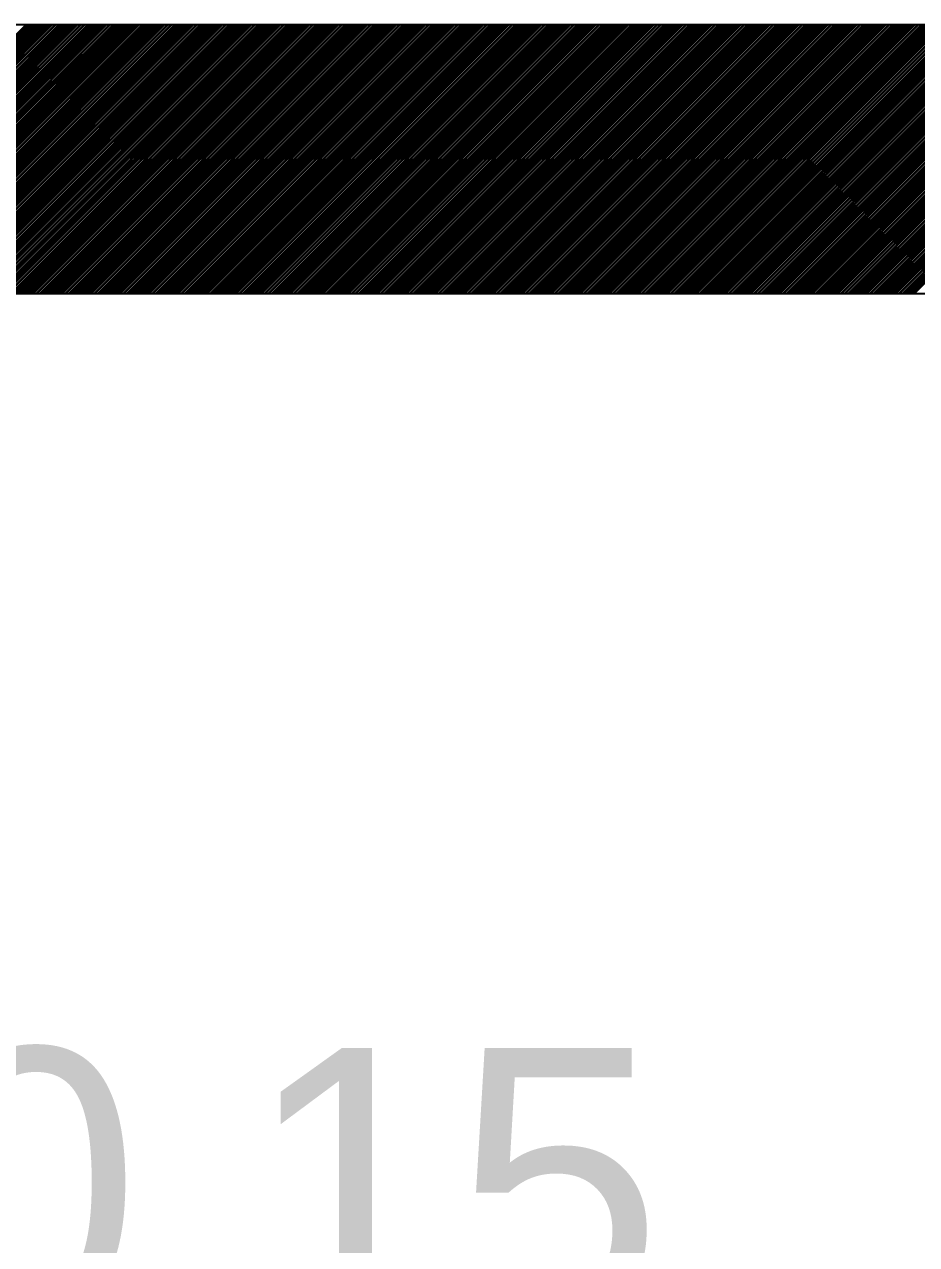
# Model space of a CAD drawing. Header units: millimetres. Extents: x -72 to 470, y 3 to 161.
# Drawn here: x 437.5013 to 437.8328, y 60.6418 to 61.0954 of the extents above; entities that cross this region are included whole.
import ezdxf

# ---------------------------------------------------------------- set-up
doc = ezdxf.new("R2010")
doc.units = ezdxf.units.MM
doc.layers.get('0').update_dxf_attribs({"color": 3})
doc.layers.add('COTAS', color=7, linetype='Continuous')
doc.layers.add('LAYER2', color=5, linetype='Continuous')
doc.styles.get("Standard").update_dxf_attribs({"font": 'arial.ttf'})
doc.dimstyles.new('ISO-25', dxfattribs={"dimtxt": 0.1, "dimasz": 0.05, "dimexe": 1.25, "dimexo": 0.625, "dimgap": 0.1, "dimtad": 1, "dimzin": 1, "dimtxsty": 'Standard', "dimblk": 'ARCHTICK', "dimcen": 2.5, "dimse1": 1, "dimse2": 1, "dimazin": 3, "dimtfac": 1, "dimtmove": 0, "dimatfit": 3, "dimldrblk": 'ARCHTICK', "dimfxl": 1, "dimarcsym": 0})

# ---------------------------------------------------------------- blocks, each defined once
blk = doc.blocks.new('_ArchTick')
at = {"color": 0, "linetype": 'ByBlock', "const_width": 0.15}
blk.add_lwpolyline([(-0.5, -0.5), (0.5, 0.5)], dxfattribs=at)
blk = doc.blocks.new('*D92')
at = {"layer": 'COTAS', "color": 0, "lineweight": -2, "transparency": 16777216}
for p, q in [((437.12023, 60.49545), (437.07023, 60.49545)), ((437.12023, 60.49545), (437.27223, 60.49545)), ((437.27223, 60.49545), (437.83274, 60.49545))]:
    blk.add_line(p, q, dxfattribs=at)
at = {"layer": 'Defpoints', "color": 0, "transparency": 16777216}
for p in [(437.12023, 60.99538), (437.27223, 60.99538), (437.27223, 60.49545)]:
    blk.add_point(p, dxfattribs=at)
at = {"layer": 'COTAS', "color": 0, "lineweight": -2, "transparency": 16777216, "xscale": 0.05, "yscale": 0.05, "zscale": 0.05}
blk.add_blockref('_ArchTick', (437.12023, 60.49545), dxfattribs=at)
at = {"layer": 'COTAS', "color": 0, "lineweight": -2, "transparency": 16777216, "xscale": 0.05, "yscale": 0.05, "zscale": 0.05, "rotation": 180}
blk.add_blockref('_ArchTick', (437.27223, 60.49545), dxfattribs=at)
at = {"layer": 'COTAS', "color": 0, "transparency": 16777216, "insert": (437.60248, 60.65555), "char_height": 0.1, "attachment_point": 5}
blk.add_mtext('0,15', dxfattribs=at)
blk = doc.blocks.new('*D93')
at = {"layer": 'COTAS', "color": 0, "lineweight": -2, "transparency": 16777216}
blk.add_line((437.27223, 60.21588), (439.27023, 60.21588), dxfattribs=at)
at = {"layer": 'Defpoints', "color": 0, "transparency": 16777216}
for p in [(437.27223, 60.99538), (439.27023, 60.99538), (439.27023, 60.21588)]:
    blk.add_point(p, dxfattribs=at)
at = {"layer": 'COTAS', "color": 0, "lineweight": -2, "transparency": 16777216, "xscale": 0.05, "yscale": 0.05, "zscale": 0.05, "rotation": 180}
blk.add_blockref('_ArchTick', (437.27223, 60.21588), dxfattribs=at)
at = {"layer": 'COTAS', "color": 0, "lineweight": -2, "transparency": 16777216, "xscale": 0.05, "yscale": 0.05, "zscale": 0.05}
blk.add_blockref('_ArchTick', (439.27023, 60.21588), dxfattribs=at)
at = {"layer": 'COTAS', "color": 0, "transparency": 16777216, "insert": (438.27123, 60.37597), "char_height": 0.1, "attachment_point": 5}
blk.add_mtext('2,00', dxfattribs=at)

msp = doc.modelspace()

# ---------------------------------------------------------------- linework, layer by layer
at = {"layer": 'LAYER2'}
for p, q in [((432.27023, 61.09538), (440.92023, 61.09538)), ((437.12023, 60.99538), (440.77023, 60.99538))]:
    msp.add_line(p, q, dxfattribs=at)
at = {"layer": 'LAYER2', "color": 252, "linetype": 'Continuous', "true_color": 0x939598}
for p, q in [((437.40189, 60.99538), (437.50189, 61.09538)), ((437.40234, 60.99538), (437.50234, 61.09538)), ((437.40323, 60.99538), (437.50323, 61.09538)), ((437.40368, 60.99538), (437.50368, 61.09538)), ((437.40458, 60.99538), (437.50458, 61.09538)), ((437.40503, 60.99538), (437.50503, 61.09538)), ((437.40593, 60.99538), (437.50593, 61.09538)), ((437.40638, 60.99538), (437.50638, 61.09538)), ((437.40728, 60.99538), (437.50728, 61.09538)), ((437.40772, 60.99538), (437.50772, 61.09538)), ((437.40862, 60.99538), (437.50862, 61.09538)), ((437.40907, 60.99538), (437.50907, 61.09538)), ((437.40997, 60.99538), (437.50997, 61.09538)), ((437.41042, 60.99538), (437.51042, 61.09538)), ((437.41132, 60.99538), (437.51132, 61.09538)), ((437.41177, 60.99538), (437.51177, 61.09538)), ((437.41266, 60.99538), (437.51266, 61.09538)), ((437.41311, 60.99538), (437.51311, 61.09538)), ((437.41401, 60.99538), (437.51401, 61.09538)), ((437.41446, 60.99538), (437.51446, 61.09538)), ((437.41536, 60.99538), (437.51536, 61.09538)), ((437.41581, 60.99538), (437.51581, 61.09538)), ((437.4167, 60.99538), (437.5167, 61.09538)), ((437.41715, 60.99538), (437.51715, 61.09538)), ((437.41805, 60.99538), (437.51805, 61.09538)), ((437.4185, 60.99538), (437.5185, 61.09538)), ((437.4194, 60.99538), (437.5194, 61.09538)), ((437.41985, 60.99538), (437.51985, 61.09538)), ((437.42075, 60.99538), (437.52075, 61.09538)), ((437.42119, 60.99538), (437.52119, 61.09538)), ((437.42209, 60.99538), (437.52209, 61.09538)), ((437.42254, 60.99538), (437.52254, 61.09538)), ((437.42344, 60.99538), (437.52344, 61.09538)), ((437.42389, 60.99538), (437.52389, 61.09538)), ((437.42479, 60.99538), (437.52479, 61.09538)), ((437.42524, 60.99538), (437.52524, 61.09538)), ((437.42613, 60.99538), (437.52613, 61.09538)), ((437.42658, 60.99538), (437.52658, 61.09538)), ((437.42748, 60.99538), (437.52748, 61.09538)), ((437.42793, 60.99538), (437.52793, 61.09538)), ((437.42883, 60.99538), (437.52883, 61.09538)), ((437.42928, 60.99538), (437.52928, 61.09538)), ((437.43018, 60.99538), (437.53018, 61.09538)), ((437.43062, 60.99538), (437.53062, 61.09538)), ((437.43152, 60.99538), (437.53152, 61.09538)), ((437.43197, 60.99538), (437.53197, 61.09538)), ((437.43287, 60.99538), (437.53287, 61.09538)), ((437.43332, 60.99538), (437.53332, 61.09538)), ((437.43422, 60.99538), (437.53422, 61.09538)), ((437.43467, 60.99538), (437.53467, 61.09538)), ((437.43556, 60.99538), (437.53556, 61.09538)), ((437.43601, 60.99538), (437.53601, 61.09538)), ((437.43691, 60.99538), (437.53691, 61.09538)), ((437.43736, 60.99538), (437.53736, 61.09538)), ((437.43826, 60.99538), (437.53826, 61.09538)), ((437.43871, 60.99538), (437.53871, 61.09538)), ((437.4396, 60.99538), (437.5396, 61.09538)), ((437.44005, 60.99538), (437.54005, 61.09538)), ((437.44095, 60.99538), (437.54095, 61.09538)), ((437.4414, 60.99538), (437.5414, 61.09538)), ((437.4423, 60.99538), (437.5423, 61.09538)), ((437.44275, 60.99538), (437.54275, 61.09538)), ((437.44365, 60.99538), (437.54365, 61.09538)), ((437.44409, 60.99538), (437.54409, 61.09538)), ((437.44499, 60.99538), (437.54499, 61.09538)), ((437.44544, 60.99538), (437.54544, 61.09538)), ((437.44634, 60.99538), (437.54634, 61.09538)), ((437.44679, 60.99538), (437.54679, 61.09538)), ((437.44769, 60.99538), (437.54769, 61.09538)), ((437.44814, 60.99538), (437.54814, 61.09538)), ((437.44903, 60.99538), (437.54903, 61.09538)), ((437.44948, 60.99538), (437.54948, 61.09538)), ((437.45038, 60.99538), (437.55038, 61.09538)), ((437.45083, 60.99538), (437.55083, 61.09538)), ((437.45173, 60.99538), (437.55173, 61.09538)), ((437.45218, 60.99538), (437.55218, 61.09538)), ((437.45307, 60.99538), (437.55307, 61.09538)), ((437.45352, 60.99538), (437.55352, 61.09538)), ((437.45442, 60.99538), (437.55442, 61.09538)), ((437.45487, 60.99538), (437.55487, 61.09538)), ((437.45577, 60.99538), (437.55577, 61.09538)), ((437.45622, 60.99538), (437.55622, 61.09538)), ((437.45712, 60.99538), (437.55712, 61.09538)), ((437.45756, 60.99538), (437.55756, 61.09538)), ((437.45846, 60.99538), (437.55846, 61.09538)), ((437.45891, 60.99538), (437.55891, 61.09538)), ((437.45981, 60.99538), (437.55981, 61.09538)), ((437.46026, 60.99538), (437.56026, 61.09538)), ((437.46116, 60.99538), (437.56116, 61.09538)), ((437.46161, 60.99538), (437.56161, 61.09538)), ((437.4625, 60.99538), (437.5625, 61.09538)), ((437.46295, 60.99538), (437.56295, 61.09538)), ((437.46385, 60.99538), (437.56385, 61.09538)), ((437.4643, 60.99538), (437.5643, 61.09538)), ((437.4652, 60.99538), (437.5652, 61.09538)), ((437.46565, 60.99538), (437.56565, 61.09538)), ((437.46655, 60.99538), (437.56655, 61.09538)), ((437.46699, 60.99538), (437.56699, 61.09538)), ((437.46789, 60.99538), (437.56789, 61.09538)), ((437.46834, 60.99538), (437.56834, 61.09538)), ((437.46924, 60.99538), (437.56924, 61.09538)), ((437.46969, 60.99538), (437.56969, 61.09538)), ((437.47059, 60.99538), (437.57059, 61.09538)), ((437.47104, 60.99538), (437.57104, 61.09538)), ((437.47193, 60.99538), (437.57193, 61.09538)), ((437.47238, 60.99538), (437.57238, 61.09538)), ((437.47328, 60.99538), (437.57328, 61.09538)), ((437.47373, 60.99538), (437.57373, 61.09538)), ((437.47463, 60.99538), (437.57463, 61.09538)), ((437.47508, 60.99538), (437.57508, 61.09538)), ((437.47597, 60.99538), (437.57597, 61.09538)), ((437.47642, 60.99538), (437.57642, 61.09538)), ((437.47732, 60.99538), (437.57732, 61.09538)), ((437.47777, 60.99538), (437.57777, 61.09538)), ((437.47867, 60.99538), (437.57867, 61.09538)), ((437.47912, 60.99538), (437.57912, 61.09538)), ((437.48002, 60.99538), (437.58002, 61.09538)), ((437.48046, 60.99538), (437.58046, 61.09538)), ((437.48136, 60.99538), (437.58136, 61.09538)), ((437.48181, 60.99538), (437.58181, 61.09538)), ((437.48271, 60.99538), (437.58271, 61.09538)), ((437.48316, 60.99538), (437.58316, 61.09538)), ((437.48406, 60.99538), (437.58406, 61.09538)), ((437.48451, 60.99538), (437.58451, 61.09538)), ((437.4854, 60.99538), (437.5854, 61.09538)), ((437.48585, 60.99538), (437.58585, 61.09538)), ((437.48675, 60.99538), (437.58675, 61.09538)), ((437.4872, 60.99538), (437.5872, 61.09538)), ((437.4881, 60.99538), (437.5881, 61.09538)), ((437.48855, 60.99538), (437.58855, 61.09538)), ((437.48944, 60.99538), (437.58944, 61.09538)), ((437.48989, 60.99538), (437.58989, 61.09538)), ((437.49079, 60.99538), (437.59079, 61.09538)), ((437.49124, 60.99538), (437.59124, 61.09538)), ((437.49214, 60.99538), (437.59214, 61.09538)), ((437.49259, 60.99538), (437.59259, 61.09538)), ((437.49349, 60.99538), (437.59349, 61.09538)), ((437.49394, 60.99538), (437.59394, 61.09538)), ((437.49483, 60.99538), (437.59483, 61.09538)), ((437.49528, 60.99538), (437.59528, 61.09538)), ((437.49618, 60.99538), (437.59618, 61.09538)), ((437.49663, 60.99538), (437.59663, 61.09538)), ((437.49753, 60.99538), (437.59753, 61.09538)), ((437.49798, 60.99538), (437.59798, 61.09538)), ((437.49887, 60.99538), (437.59887, 61.09538)), ((437.49932, 60.99538), (437.59932, 61.09538)), ((437.50022, 60.99538), (437.60022, 61.09538)), ((437.50067, 60.99538), (437.60067, 61.09538)), ((437.50157, 60.99538), (437.60157, 61.09538)), ((437.50202, 60.99538), (437.60202, 61.09538)), ((437.50292, 60.99538), (437.60292, 61.09538)), ((437.50336, 60.99538), (437.60336, 61.09538)), ((437.50426, 60.99538), (437.60426, 61.09538)), ((437.50471, 60.99538), (437.60471, 61.09538)), ((437.50561, 60.99538), (437.60561, 61.09538)), ((437.50606, 60.99538), (437.60606, 61.09538)), ((437.50696, 60.99538), (437.60696, 61.09538)), ((437.50741, 60.99538), (437.60741, 61.09538)), ((437.5083, 60.99538), (437.6083, 61.09538)), ((437.50875, 60.99538), (437.60875, 61.09538)), ((437.50965, 60.99538), (437.60965, 61.09538)), ((437.5101, 60.99538), (437.6101, 61.09538)), ((437.511, 60.99538), (437.611, 61.09538)), ((437.51145, 60.99538), (437.61145, 61.09538)), ((437.51234, 60.99538), (437.61234, 61.09538)), ((437.51279, 60.99538), (437.61279, 61.09538)), ((437.51369, 60.99538), (437.61369, 61.09538)), ((437.51414, 60.99538), (437.61414, 61.09538)), ((437.51504, 60.99538), (437.61504, 61.09538)), ((437.51549, 60.99538), (437.61549, 61.09538)), ((437.51639, 60.99538), (437.61639, 61.09538)), ((437.51683, 60.99538), (437.61683, 61.09538)), ((437.51773, 60.99538), (437.61773, 61.09538)), ((437.51818, 60.99538), (437.61818, 61.09538)), ((437.51908, 60.99538), (437.61908, 61.09538)), ((437.51953, 60.99538), (437.61953, 61.09538)), ((437.52043, 60.99538), (437.62043, 61.09538)), ((437.52088, 60.99538), (437.62088, 61.09538)), ((437.52177, 60.99538), (437.62177, 61.09538)), ((437.52222, 60.99538), (437.62222, 61.09538)), ((437.52312, 60.99538), (437.62312, 61.09538)), ((437.52357, 60.99538), (437.62357, 61.09538)), ((437.52447, 60.99538), (437.62447, 61.09538)), ((437.52492, 60.99538), (437.62492, 61.09538)), ((437.52581, 60.99538), (437.62581, 61.09538)), ((437.52626, 60.99538), (437.62626, 61.09538)), ((437.52716, 60.99538), (437.62716, 61.09538)), ((437.52761, 60.99538), (437.62761, 61.09538)), ((437.52851, 60.99538), (437.62851, 61.09538)), ((437.52896, 60.99538), (437.62896, 61.09538)), ((437.52986, 60.99538), (437.62986, 61.09538)), ((437.53031, 60.99538), (437.63031, 61.09538)), ((437.5312, 60.99538), (437.6312, 61.09538)), ((437.53165, 60.99538), (437.63165, 61.09538)), ((437.53255, 60.99538), (437.63255, 61.09538)), ((437.533, 60.99538), (437.633, 61.09538)), ((437.5339, 60.99538), (437.6339, 61.09538)), ((437.53435, 60.99538), (437.63435, 61.09538)), ((437.53524, 60.99538), (437.63524, 61.09538)), ((437.53569, 60.99538), (437.63569, 61.09538)), ((437.53659, 60.99538), (437.63659, 61.09538)), ((437.53704, 60.99538), (437.63704, 61.09538)), ((437.53794, 60.99538), (437.63794, 61.09538)), ((437.53839, 60.99538), (437.63839, 61.09538)), ((437.53929, 60.99538), (437.63929, 61.09538)), ((437.53973, 60.99538), (437.63973, 61.09538)), ((437.54063, 60.99538), (437.64063, 61.09538)), ((437.54108, 60.99538), (437.64108, 61.09538)), ((437.54198, 60.99538), (437.64198, 61.09538)), ((437.54243, 60.99538), (437.64243, 61.09538)), ((437.54333, 60.99538), (437.64333, 61.09538)), ((437.54378, 60.99538), (437.64378, 61.09538)), ((437.54467, 60.99538), (437.64467, 61.09538)), ((437.54512, 60.99538), (437.64512, 61.09538)), ((437.54602, 60.99538), (437.64602, 61.09538)), ((437.54647, 60.99538), (437.64647, 61.09538)), ((437.54737, 60.99538), (437.64737, 61.09538)), ((437.54782, 60.99538), (437.64782, 61.09538)), ((437.54871, 60.99538), (437.64871, 61.09538)), ((437.54916, 60.99538), (437.64916, 61.09538)), ((437.55006, 60.99538), (437.65006, 61.09538)), ((437.55051, 60.99538), (437.65051, 61.09538)), ((437.55141, 60.99538), (437.65141, 61.09538)), ((437.55186, 60.99538), (437.65186, 61.09538)), ((437.55276, 60.99538), (437.65276, 61.09538)), ((437.5532, 60.99538), (437.6532, 61.09538)), ((437.5541, 60.99538), (437.6541, 61.09538)), ((437.55455, 60.99538), (437.65455, 61.09538)), ((437.55545, 60.99538), (437.65545, 61.09538)), ((437.5559, 60.99538), (437.6559, 61.09538)), ((437.5568, 60.99538), (437.6568, 61.09538)), ((437.55725, 60.99538), (437.65725, 61.09538)), ((437.55814, 60.99538), (437.65814, 61.09538)), ((437.55859, 60.99538), (437.65859, 61.09538)), ((437.55949, 60.99538), (437.65949, 61.09538)), ((437.55994, 60.99538), (437.65994, 61.09538)), ((437.56084, 60.99538), (437.66084, 61.09538)), ((437.56129, 60.99538), (437.66129, 61.09538)), ((437.56218, 60.99538), (437.66218, 61.09538)), ((437.56263, 60.99538), (437.66263, 61.09538)), ((437.56353, 60.99538), (437.66353, 61.09538)), ((437.56398, 60.99538), (437.66398, 61.09538)), ((437.56488, 60.99538), (437.66488, 61.09538)), ((437.56533, 60.99538), (437.66533, 61.09538)), ((437.56623, 60.99538), (437.66623, 61.09538)), ((437.56668, 60.99538), (437.66668, 61.09538)), ((437.56757, 60.99538), (437.66757, 61.09538)), ((437.56802, 60.99538), (437.66802, 61.09538)), ((437.56892, 60.99538), (437.66892, 61.09538)), ((437.56937, 60.99538), (437.66937, 61.09538)), ((437.57027, 60.99538), (437.67027, 61.09538)), ((437.57072, 60.99538), (437.67072, 61.09538)), ((437.57161, 60.99538), (437.67161, 61.09538)), ((437.57206, 60.99538), (437.67206, 61.09538)), ((437.57296, 60.99538), (437.67296, 61.09538)), ((437.57341, 60.99538), (437.67341, 61.09538)), ((437.57431, 60.99538), (437.67431, 61.09538)), ((437.57476, 60.99538), (437.67476, 61.09538)), ((437.57566, 60.99538), (437.67566, 61.09538)), ((437.5761, 60.99538), (437.6761, 61.09538)), ((437.577, 60.99538), (437.677, 61.09538)), ((437.57745, 60.99538), (437.67745, 61.09538)), ((437.57835, 60.99538), (437.67835, 61.09538)), ((437.5788, 60.99538), (437.6788, 61.09538)), ((437.5797, 60.99538), (437.6797, 61.09538)), ((437.58015, 60.99538), (437.68015, 61.09538)), ((437.58104, 60.99538), (437.68104, 61.09538)), ((437.58149, 60.99538), (437.68149, 61.09538)), ((437.58239, 60.99538), (437.68239, 61.09538)), ((437.58284, 60.99538), (437.68284, 61.09538)), ((437.58374, 60.99538), (437.68374, 61.09538)), ((437.58419, 60.99538), (437.68419, 61.09538)), ((437.58508, 60.99538), (437.68508, 61.09538)), ((437.58553, 60.99538), (437.68553, 61.09538)), ((437.58643, 60.99538), (437.68643, 61.09538)), ((437.58688, 60.99538), (437.68688, 61.09538)), ((437.58778, 60.99538), (437.68778, 61.09538)), ((437.58823, 60.99538), (437.68823, 61.09538)), ((437.58913, 60.99538), (437.68913, 61.09538)), ((437.58957, 60.99538), (437.68957, 61.09538)), ((437.59047, 60.99538), (437.69047, 61.09538)), ((437.59092, 60.99538), (437.69092, 61.09538)), ((437.59182, 60.99538), (437.69182, 61.09538)), ((437.59227, 60.99538), (437.69227, 61.09538)), ((437.59317, 60.99538), (437.69317, 61.09538)), ((437.59362, 60.99538), (437.69362, 61.09538)), ((437.59451, 60.99538), (437.69451, 61.09538)), ((437.59496, 60.99538), (437.69496, 61.09538)), ((437.59586, 60.99538), (437.69586, 61.09538)), ((437.59631, 60.99538), (437.69631, 61.09538)), ((437.59721, 60.99538), (437.69721, 61.09538)), ((437.59766, 60.99538), (437.69766, 61.09538)), ((437.59856, 60.99538), (437.69856, 61.09538)), ((437.599, 60.99538), (437.699, 61.09538)), ((437.5999, 60.99538), (437.6999, 61.09538)), ((437.60035, 60.99538), (437.70035, 61.09538)), ((437.60125, 60.99538), (437.70125, 61.09538)), ((437.6017, 60.99538), (437.7017, 61.09538)), ((437.6026, 60.99538), (437.7026, 61.09538)), ((437.60305, 60.99538), (437.70305, 61.09538)), ((437.60394, 60.99538), (437.70394, 61.09538)), ((437.60439, 60.99538), (437.70439, 61.09538)), ((437.60529, 60.99538), (437.70529, 61.09538)), ((437.60574, 60.99538), (437.70574, 61.09538)), ((437.60664, 60.99538), (437.70664, 61.09538)), ((437.60709, 60.99538), (437.70709, 61.09538)), ((437.60798, 60.99538), (437.70798, 61.09538)), ((437.60843, 60.99538), (437.70843, 61.09538)), ((437.60933, 60.99538), (437.70933, 61.09538)), ((437.60978, 60.99538), (437.70978, 61.09538)), ((437.61068, 60.99538), (437.71068, 61.09538)), ((437.61113, 60.99538), (437.71113, 61.09538)), ((437.61203, 60.99538), (437.71203, 61.09538)), ((437.61247, 60.99538), (437.71247, 61.09538)), ((437.61337, 60.99538), (437.71337, 61.09538)), ((437.61382, 60.99538), (437.71382, 61.09538)), ((437.61472, 60.99538), (437.71472, 61.09538)), ((437.61517, 60.99538), (437.71517, 61.09538)), ((437.61607, 60.99538), (437.71607, 61.09538)), ((437.61652, 60.99538), (437.71652, 61.09538)), ((437.61741, 60.99538), (437.71741, 61.09538)), ((437.61786, 60.99538), (437.71786, 61.09538)), ((437.61876, 60.99538), (437.71876, 61.09538)), ((437.61921, 60.99538), (437.71921, 61.09538)), ((437.62011, 60.99538), (437.72011, 61.09538)), ((437.62056, 60.99538), (437.72056, 61.09538)), ((437.62145, 60.99538), (437.72145, 61.09538)), ((437.6219, 60.99538), (437.7219, 61.09538)), ((437.6228, 60.99538), (437.7228, 61.09538)), ((437.62325, 60.99538), (437.72325, 61.09538)), ((437.62415, 60.99538), (437.72415, 61.09538)), ((437.6246, 60.99538), (437.7246, 61.09538)), ((437.6255, 60.99538), (437.7255, 61.09538)), ((437.62594, 60.99538), (437.72594, 61.09538)), ((437.62684, 60.99538), (437.72684, 61.09538)), ((437.62729, 60.99538), (437.72729, 61.09538)), ((437.62819, 60.99538), (437.72819, 61.09538)), ((437.62864, 60.99538), (437.72864, 61.09538)), ((437.62954, 60.99538), (437.72954, 61.09538)), ((437.62999, 60.99538), (437.72999, 61.09538)), ((437.63088, 60.99538), (437.73088, 61.09538)), ((437.63133, 60.99538), (437.73133, 61.09538)), ((437.63223, 60.99538), (437.73223, 61.09538)), ((437.63268, 60.99538), (437.73268, 61.09538)), ((437.63358, 60.99538), (437.73358, 61.09538)), ((437.63403, 60.99538), (437.73403, 61.09538)), ((437.63493, 60.99538), (437.73493, 61.09538)), ((437.63537, 60.99538), (437.73537, 61.09538)), ((437.63627, 60.99538), (437.73627, 61.09538)), ((437.63672, 60.99538), (437.73672, 61.09538)), ((437.63762, 60.99538), (437.73762, 61.09538)), ((437.63807, 60.99538), (437.73807, 61.09538)), ((437.63897, 60.99538), (437.73897, 61.09538)), ((437.63942, 60.99538), (437.73942, 61.09538)), ((437.64031, 60.99538), (437.74031, 61.09538)), ((437.64076, 60.99538), (437.74076, 61.09538)), ((437.64166, 60.99538), (437.74166, 61.09538)), ((437.64211, 60.99538), (437.74211, 61.09538)), ((437.64301, 60.99538), (437.74301, 61.09538)), ((437.64346, 60.99538), (437.74346, 61.09538)), ((437.64435, 60.99538), (437.74435, 61.09538)), ((437.6448, 60.99538), (437.7448, 61.09538)), ((437.6457, 60.99538), (437.7457, 61.09538)), ((437.64615, 60.99538), (437.74615, 61.09538)), ((437.64705, 60.99538), (437.74705, 61.09538)), ((437.6475, 60.99538), (437.7475, 61.09538)), ((437.6484, 60.99538), (437.7484, 61.09538)), ((437.64884, 60.99538), (437.74884, 61.09538)), ((437.64974, 60.99538), (437.74974, 61.09538)), ((437.65019, 60.99538), (437.75019, 61.09538)), ((437.65109, 60.99538), (437.75109, 61.09538)), ((437.65154, 60.99538), (437.75154, 61.09538)), ((437.65244, 60.99538), (437.75244, 61.09538)), ((437.65289, 60.99538), (437.75289, 61.09538)), ((437.65378, 60.99538), (437.75378, 61.09538)), ((437.65423, 60.99538), (437.75423, 61.09538)), ((437.65513, 60.99538), (437.75513, 61.09538)), ((437.65558, 60.99538), (437.75558, 61.09538)), ((437.65648, 60.99538), (437.75648, 61.09538)), ((437.65693, 60.99538), (437.75693, 61.09538)), ((437.65782, 60.99538), (437.75782, 61.09538)), ((437.65827, 60.99538), (437.75827, 61.09538)), ((437.65917, 60.99538), (437.75917, 61.09538)), ((437.65962, 60.99538), (437.75962, 61.09538)), ((437.66052, 60.99538), (437.76052, 61.09538)), ((437.66097, 60.99538), (437.76097, 61.09538)), ((437.66187, 60.99538), (437.76187, 61.09538)), ((437.66231, 60.99538), (437.76231, 61.09538)), ((437.66321, 60.99538), (437.76321, 61.09538)), ((437.66366, 60.99538), (437.76366, 61.09538)), ((437.66456, 60.99538), (437.76456, 61.09538)), ((437.66501, 60.99538), (437.76501, 61.09538)), ((437.66591, 60.99538), (437.76591, 61.09538)), ((437.66636, 60.99538), (437.76636, 61.09538)), ((437.66725, 60.99538), (437.76725, 61.09538)), ((437.6677, 60.99538), (437.7677, 61.09538)), ((437.6686, 60.99538), (437.7686, 61.09538)), ((437.66905, 60.99538), (437.76905, 61.09538)), ((437.66995, 60.99538), (437.76995, 61.09538)), ((437.6704, 60.99538), (437.7704, 61.09538)), ((437.6713, 60.99538), (437.7713, 61.09538)), ((437.67174, 60.99538), (437.77174, 61.09538)), ((437.67264, 60.99538), (437.77264, 61.09538)), ((437.67309, 60.99538), (437.77309, 61.09538)), ((437.67399, 60.99538), (437.77399, 61.09538)), ((437.67444, 60.99538), (437.77444, 61.09538)), ((437.67534, 60.99538), (437.77534, 61.09538)), ((437.67579, 60.99538), (437.77579, 61.09538)), ((437.67668, 60.99538), (437.77668, 61.09538)), ((437.67713, 60.99538), (437.77713, 61.09538)), ((437.67803, 60.99538), (437.77803, 61.09538)), ((437.67848, 60.99538), (437.77848, 61.09538)), ((437.67938, 60.99538), (437.77938, 61.09538)), ((437.67983, 60.99538), (437.77983, 61.09538)), ((437.68072, 60.99538), (437.78072, 61.09538)), ((437.68117, 60.99538), (437.78117, 61.09538)), ((437.68207, 60.99538), (437.78207, 61.09538)), ((437.68252, 60.99538), (437.78252, 61.09538)), ((437.68342, 60.99538), (437.78342, 61.09538)), ((437.68387, 60.99538), (437.78387, 61.09538)), ((437.68477, 60.99538), (437.78477, 61.09538)), ((437.68521, 60.99538), (437.78521, 61.09538)), ((437.68611, 60.99538), (437.78611, 61.09538)), ((437.68656, 60.99538), (437.78656, 61.09538)), ((437.68746, 60.99538), (437.78746, 61.09538)), ((437.68791, 60.99538), (437.78791, 61.09538)), ((437.68881, 60.99538), (437.78881, 61.09538)), ((437.68926, 60.99538), (437.78926, 61.09538)), ((437.69015, 60.99538), (437.79015, 61.09538)), ((437.6906, 60.99538), (437.7906, 61.09538)), ((437.6915, 60.99538), (437.7915, 61.09538)), ((437.69195, 60.99538), (437.79195, 61.09538)), ((437.69285, 60.99538), (437.79285, 61.09538)), ((437.6933, 60.99538), (437.7933, 61.09538)), ((437.69419, 60.99538), (437.79419, 61.09538)), ((437.69464, 60.99538), (437.79464, 61.09538)), ((437.69554, 60.99538), (437.79554, 61.09538)), ((437.69599, 60.99538), (437.79599, 61.09538)), ((437.69689, 60.99538), (437.79689, 61.09538)), ((437.69734, 60.99538), (437.79734, 61.09538)), ((437.69824, 60.99538), (437.79824, 61.09538)), ((437.69868, 60.99538), (437.79868, 61.09538)), ((437.69958, 60.99538), (437.79958, 61.09538)), ((437.70003, 60.99538), (437.80003, 61.09538)), ((437.70093, 60.99538), (437.80093, 61.09538)), ((437.70138, 60.99538), (437.80138, 61.09538)), ((437.70228, 60.99538), (437.80228, 61.09538)), ((437.70273, 60.99538), (437.80273, 61.09538)), ((437.70362, 60.99538), (437.80362, 61.09538)), ((437.70407, 60.99538), (437.80407, 61.09538)), ((437.70497, 60.99538), (437.80497, 61.09538)), ((437.70542, 60.99538), (437.80542, 61.09538)), ((437.70632, 60.99538), (437.80632, 61.09538)), ((437.70677, 60.99538), (437.80677, 61.09538)), ((437.70767, 60.99538), (437.80767, 61.09538)), ((437.70811, 60.99538), (437.80811, 61.09538)), ((437.70901, 60.99538), (437.80901, 61.09538)), ((437.70946, 60.99538), (437.80946, 61.09538)), ((437.71036, 60.99538), (437.81036, 61.09538)), ((437.71081, 60.99538), (437.81081, 61.09538)), ((437.71171, 60.99538), (437.81171, 61.09538)), ((437.71216, 60.99538), (437.81216, 61.09538)), ((437.71305, 60.99538), (437.81305, 61.09538)), ((437.7135, 60.99538), (437.8135, 61.09538)), ((437.7144, 60.99538), (437.8144, 61.09538)), ((437.71485, 60.99538), (437.81485, 61.09538)), ((437.71575, 60.99538), (437.81575, 61.09538)), ((437.7162, 60.99538), (437.8162, 61.09538)), ((437.71709, 60.99538), (437.81709, 61.09538)), ((437.71754, 60.99538), (437.81754, 61.09538)), ((437.71844, 60.99538), (437.81844, 61.09538)), ((437.71889, 60.99538), (437.81889, 61.09538)), ((437.71979, 60.99538), (437.81979, 61.09538)), ((437.72024, 60.99538), (437.82024, 61.09538)), ((437.72114, 60.99538), (437.82114, 61.09538)), ((437.72158, 60.99538), (437.82158, 61.09538)), ((437.72248, 60.99538), (437.82248, 61.09538)), ((437.72293, 60.99538), (437.82293, 61.09538)), ((437.72383, 60.99538), (437.82383, 61.09538)), ((437.72428, 60.99538), (437.82428, 61.09538)), ((437.72518, 60.99538), (437.82518, 61.09538)), ((437.72563, 60.99538), (437.82563, 61.09538)), ((437.72652, 60.99538), (437.82652, 61.09538)), ((437.72697, 60.99538), (437.82697, 61.09538)), ((437.72787, 60.99538), (437.82787, 61.09538)), ((437.72832, 60.99538), (437.82832, 61.09538)), ((437.72922, 60.99538), (437.82922, 61.09538)), ((437.72967, 60.99538), (437.82967, 61.09538)), ((437.73056, 60.99538), (437.83056, 61.09538)), ((437.73101, 60.99538), (437.83101, 61.09538)), ((437.73191, 60.99538), (437.83191, 61.09538)), ((437.73236, 60.99538), (437.83236, 61.09538)), ((437.73326, 60.99538), (437.83326, 61.09538)), ((437.73371, 60.99538), (437.83371, 61.09538)), ((437.73461, 60.99538), (437.83461, 61.09538)), ((437.73505, 60.99538), (437.83505, 61.09538)), ((437.73595, 60.99538), (437.83595, 61.09538)), ((437.7364, 60.99538), (437.8364, 61.09538)), ((437.7373, 60.99538), (437.8373, 61.09538)), ((437.73775, 60.99538), (437.83775, 61.09538)), ((437.73865, 60.99538), (437.83865, 61.09538)), ((437.7391, 60.99538), (437.8391, 61.09538)), ((437.73999, 60.99538), (437.83999, 61.09538)), ((437.74044, 60.99538), (437.84044, 61.09538)), ((437.74134, 60.99538), (437.84134, 61.09538)), ((437.74179, 60.99538), (437.84179, 61.09538)), ((437.74269, 60.99538), (437.84269, 61.09538)), ((437.74314, 60.99538), (437.84314, 61.09538)), ((437.74404, 60.99538), (437.84404, 61.09538)), ((437.74448, 60.99538), (437.84448, 61.09538)), ((437.74538, 60.99538), (437.84538, 61.09538)), ((437.74583, 60.99538), (437.84583, 61.09538)), ((437.74673, 60.99538), (437.84673, 61.09538)), ((437.74718, 60.99538), (437.84718, 61.09538)), ((437.74808, 60.99538), (437.84808, 61.09538)), ((437.74853, 60.99538), (437.84853, 61.09538)), ((437.74942, 60.99538), (437.84942, 61.09538)), ((437.74987, 60.99538), (437.84987, 61.09538)), ((437.75077, 60.99538), (437.85077, 61.09538)), ((437.75122, 60.99538), (437.85122, 61.09538)), ((437.75212, 60.99538), (437.85212, 61.09538)), ((437.75257, 60.99538), (437.85257, 61.09538)), ((437.75346, 60.99538), (437.85346, 61.09538)), ((437.75391, 60.99538), (437.85391, 61.09538)), ((437.75481, 60.99538), (437.85481, 61.09538)), ((437.75526, 60.99538), (437.85526, 61.09538)), ((437.75616, 60.99538), (437.85616, 61.09538)), ((437.75661, 60.99538), (437.85661, 61.09538)), ((437.75751, 60.99538), (437.85751, 61.09538)), ((437.75795, 60.99538), (437.85795, 61.09538)), ((437.75885, 60.99538), (437.85885, 61.09538)), ((437.7593, 60.99538), (437.8593, 61.09538)), ((437.7602, 60.99538), (437.8602, 61.09538)), ((437.76065, 60.99538), (437.86065, 61.09538)), ((437.76155, 60.99538), (437.86155, 61.09538)), ((437.762, 60.99538), (437.862, 61.09538)), ((437.76289, 60.99538), (437.86289, 61.09538)), ((437.76334, 60.99538), (437.86334, 61.09538)), ((437.76424, 60.99538), (437.86424, 61.09538)), ((437.76469, 60.99538), (437.86469, 61.09538)), ((437.76559, 60.99538), (437.86559, 61.09538)), ((437.76604, 60.99538), (437.86604, 61.09538)), ((437.76693, 60.99538), (437.86693, 61.09538)), ((437.76738, 60.99538), (437.86738, 61.09538)), ((437.76828, 60.99538), (437.86828, 61.09538)), ((437.76873, 60.99538), (437.86873, 61.09538)), ((437.76963, 60.99538), (437.86963, 61.09538)), ((437.77008, 60.99538), (437.87008, 61.09538)), ((437.77098, 60.99538), (437.87098, 61.09538)), ((437.77142, 60.99538), (437.87142, 61.09538)), ((437.77232, 60.99538), (437.87232, 61.09538)), ((437.77277, 60.99538), (437.87277, 61.09538)), ((437.77367, 60.99538), (437.87367, 61.09538)), ((437.77412, 60.99538), (437.87412, 61.09538)), ((437.77502, 60.99538), (437.87502, 61.09538)), ((437.77547, 60.99538), (437.87547, 61.09538)), ((437.77636, 60.99538), (437.87636, 61.09538)), ((437.77681, 60.99538), (437.87681, 61.09538)), ((437.77771, 60.99538), (437.87771, 61.09538)), ((437.77816, 60.99538), (437.87816, 61.09538)), ((437.77906, 60.99538), (437.87906, 61.09538)), ((437.77951, 60.99538), (437.87951, 61.09538)), ((437.78041, 60.99538), (437.88041, 61.09538)), ((437.78085, 60.99538), (437.88085, 61.09538)), ((437.78175, 60.99538), (437.88175, 61.09538)), ((437.7822, 60.99538), (437.8822, 61.09538)), ((437.7831, 60.99538), (437.8831, 61.09538)), ((437.78355, 60.99538), (437.88355, 61.09538)), ((437.78445, 60.99538), (437.88445, 61.09538)), ((437.7849, 60.99538), (437.8849, 61.09538)), ((437.78579, 60.99538), (437.88579, 61.09538)), ((437.78624, 60.99538), (437.88624, 61.09538)), ((437.78714, 60.99538), (437.88714, 61.09538)), ((437.78759, 60.99538), (437.88759, 61.09538)), ((437.78849, 60.99538), (437.88849, 61.09538)), ((437.78894, 60.99538), (437.88894, 61.09538)), ((437.78983, 60.99538), (437.88983, 61.09538)), ((437.79028, 60.99538), (437.89028, 61.09538)), ((437.79118, 60.99538), (437.89118, 61.09538)), ((437.79163, 60.99538), (437.89163, 61.09538)), ((437.79253, 60.99538), (437.89253, 61.09538)), ((437.79298, 60.99538), (437.89298, 61.09538)), ((437.79388, 60.99538), (437.89388, 61.09538)), ((437.79432, 60.99538), (437.89432, 61.09538)), ((437.79522, 60.99538), (437.89522, 61.09538)), ((437.79567, 60.99538), (437.89567, 61.09538)), ((437.79657, 60.99538), (437.89657, 61.09538)), ((437.79702, 60.99538), (437.89702, 61.09538)), ((437.79792, 60.99538), (437.89792, 61.09538)), ((437.79837, 60.99538), (437.89837, 61.09538)), ((437.79926, 60.99538), (437.89926, 61.09538)), ((437.79971, 60.99538), (437.89971, 61.09538)), ((437.80061, 60.99538), (437.90061, 61.09538)), ((437.80106, 60.99538), (437.90106, 61.09538)), ((437.80196, 60.99538), (437.90196, 61.09538)), ((437.80241, 60.99538), (437.90241, 61.09538)), ((437.8033, 60.99538), (437.9033, 61.09538)), ((437.80375, 60.99538), (437.90375, 61.09538)), ((437.80465, 60.99538), (437.90465, 61.09538)), ((437.8051, 60.99538), (437.9051, 61.09538)), ((437.806, 60.99538), (437.906, 61.09538)), ((437.80645, 60.99538), (437.90645, 61.09538)), ((437.80735, 60.99538), (437.90735, 61.09538)), ((437.80779, 60.99538), (437.90779, 61.09538)), ((437.80869, 60.99538), (437.90869, 61.09538)), ((437.80914, 60.99538), (437.90914, 61.09538)), ((437.81004, 60.99538), (437.91004, 61.09538)), ((437.81049, 60.99538), (437.91049, 61.09538)), ((437.81139, 60.99538), (437.91139, 61.09538)), ((437.81184, 60.99538), (437.91184, 61.09538)), ((437.81273, 60.99538), (437.91273, 61.09538)), ((437.81318, 60.99538), (437.91318, 61.09538)), ((437.81408, 60.99538), (437.91408, 61.09538)), ((437.81453, 60.99538), (437.91453, 61.09538)), ((437.81543, 60.99538), (437.91543, 61.09538)), ((437.81588, 60.99538), (437.91588, 61.09538)), ((437.81678, 60.99538), (437.91678, 61.09538)), ((437.81722, 60.99538), (437.91722, 61.09538)), ((437.81812, 60.99538), (437.91812, 61.09538)), ((437.81857, 60.99538), (437.91857, 61.09538)), ((437.81947, 60.99538), (437.91947, 61.09538)), ((437.81992, 60.99538), (437.91992, 61.09538)), ((437.82082, 60.99538), (437.92082, 61.09538)), ((437.82127, 60.99538), (437.92127, 61.09538)), ((437.82216, 60.99538), (437.92216, 61.09538)), ((437.82261, 60.99538), (437.92261, 61.09538)), ((437.82351, 60.99538), (437.92351, 61.09538)), ((437.82396, 60.99538), (437.92396, 61.09538)), ((437.82486, 60.99538), (437.92486, 61.09538)), ((437.82531, 60.99538), (437.92531, 61.09538)), ((437.8262, 60.99538), (437.9262, 61.09538)), ((437.82665, 60.99538), (437.92665, 61.09538)), ((437.82755, 60.99538), (437.92755, 61.09538)), ((437.828, 60.99538), (437.928, 61.09538)), ((437.8289, 60.99538), (437.9289, 61.09538)), ((437.82935, 60.99538), (437.92935, 61.09538)), ((437.83025, 60.99538), (437.93025, 61.09538)), ((437.83069, 60.99538), (437.93069, 61.09538)), ((437.83159, 60.99538), (437.93159, 61.09538)), ((437.83204, 60.99538), (437.93204, 61.09538))]:
    msp.add_line(p, q, dxfattribs=at)

# ---------------------------------------------------------------- dimensions: what is measured, and where the dimension line sits
at = {"layer": 'COTAS'}
for base, p1, p2, picture, middle in [((437.27223, 60.49545), (437.12023, 60.99538), (437.27223, 60.99538), '*D92', (437.60248, 60.65555)), ((439.27023, 60.21588), (437.27223, 60.99538), (439.27023, 60.99538), '*D93', (438.27123, 60.37597))]:
    dim = msp.add_linear_dim(base=base, p1=p1, p2=p2, dimstyle='ISO-25', dxfattribs=at)
    dim.commit()
    dim.dimension.update_dxf_attribs({"geometry": picture, "text_midpoint": middle})

doc.saveas('drawing.dxf')
